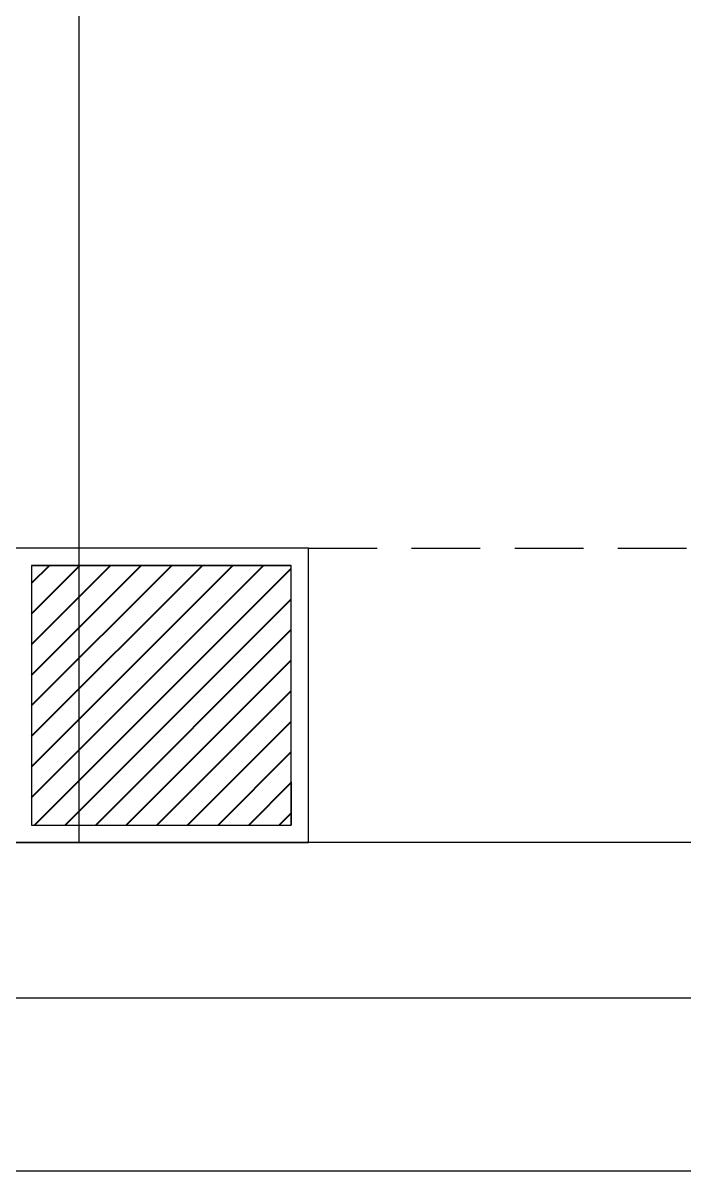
# Model space of a CAD drawing. Header units: millimetres. Extents: x 38967 to 51721, y 49836 to 53207.
# Drawn here: x 49691.3 to 49844.1, y 51690.6 to 51956.1 of the extents above; entities that cross this region are included whole.
import ezdxf

# ---------------------------------------------------------------- set-up
doc = ezdxf.new("R2010")
doc.units = ezdxf.units.MM
doc.header["$LTSCALE"] = 5
doc.linetypes.add('HIDDEN2', pattern=[4.7625, 3.175, -1.5875])
doc.layers.add('A-Glaz-Curt', color=52, linetype='Continuous', lineweight=35)
doc.layers.add('G-Mass', color=70, linetype='Continuous', lineweight=18)
for name, color, linetype in [('elev3', 8, 'Continuous'), ('str_conc', 6, 'Continuous'), ('trace_down', 8, 'HIDDEN2')]:
    doc.layers.add(name, color=color, linetype=linetype)

msp = doc.modelspace()

# ---------------------------------------------------------------- hatches: boundary and pattern name
at = {"layer": 'G-Mass', "linetype": 'Continuous', "lineweight": 40}
h = msp.add_hatch(dxfattribs=at)
h.set_pattern_fill('_U', color=74, scale=5, angle=45, style=0, pattern_type=0)
h.set_pattern_definition([(45, (221848.91, 11298.529), (-3.5355339, 3.5355339), [])])
h.paths.add_polyline_path([(49753.34, 51830.64), (49753.34, 51770.64), (49693.34, 51770.64), (49693.34, 51830.64)], flags=0)

# ---------------------------------------------------------------- linework, layer by layer
msp.add_line((49704.34, 51766.64), (49704.34, 52607.64))
at = {"layer": 'A-Glaz-Curt', "color": 52, "linetype": 'Continuous', "lineweight": 35}
msp.add_line((49753.34, 51780.64), (49753.34, 51770.64), dxfattribs=at)
at = {"layer": 'elev3'}
for p, q in [((50293.34, 51766.64), (46913.34, 51766.64)), ((50357.34, 51730.64), (46849.34, 51730.64)), ((50357.34, 51690.64), (46849.34, 51690.64))]:
    msp.add_line(p, q, dxfattribs=at)
at = {"layer": 'G-Mass', "color": 11, "linetype": 'HIDDEN2', "lineweight": 25}
msp.add_line((49693.34, 51830.64), (49753.34, 51830.64), dxfattribs=at)
at = {"layer": 'G-Mass', "color": 70, "linetype": 'Continuous', "lineweight": 18}
msp.add_line((49753.34, 51830.64), (49693.34, 51830.64), dxfattribs=at)
at = {"layer": 'G-Mass', "color": 114, "linetype": 'Continuous', "lineweight": 35}
msp.add_line((49693.34, 51830.64), (49753.34, 51830.64), dxfattribs=at)
at = {"layer": 'str_conc'}
for points in [[(49689.34, 51766.64), (49757.34, 51766.64), (49757.34, 51834.64), (49689.34, 51834.64)], [(49693.34, 51770.64), (49753.34, 51770.64), (49753.34, 51830.64), (49693.34, 51830.64)]]:
    msp.add_lwpolyline(points, close=True, dxfattribs=at)
at = {"layer": 'trace_down'}
for p, q in [((49337.34, 51834.64), (49693.34, 51834.64)), ((49757.34, 51834.64), (50289.34, 51834.64))]:
    msp.add_line(p, q, dxfattribs=at)

doc.saveas('drawing.dxf')
